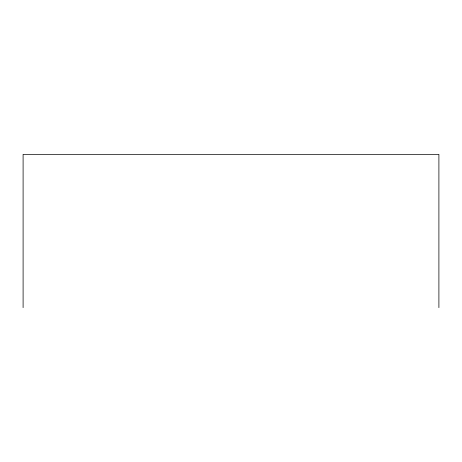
<?xml version="1.0" encoding="UTF-8"?>
<svg xmlns="http://www.w3.org/2000/svg" width="462" height="462" viewBox="0 0 462 462"><rect width="100%" height="100%" fill="white"/><g stroke="black" fill="none" stroke-linecap="round" stroke-linejoin="round"><path stroke-width="0.69" d="M438.9 307.64L438.9 154.36L23.1 154.36L23.1 307.64"/></g></svg>
